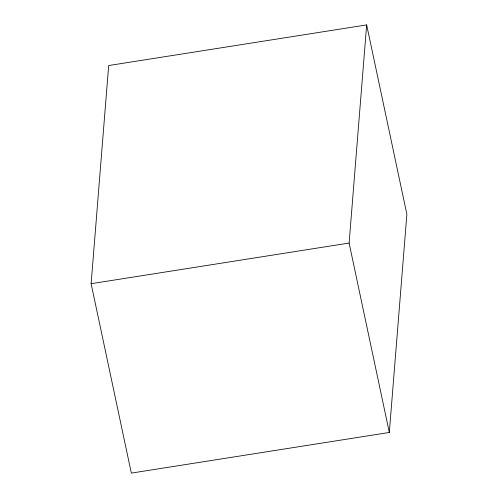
<?xml version="1.0" encoding="UTF-8"?>
<svg xmlns="http://www.w3.org/2000/svg" width="498" height="498" viewBox="0 0 498 498"><rect width="100%" height="100%" fill="white"/><g stroke="black" fill="none" stroke-linecap="round" stroke-linejoin="round"><path stroke-width="0.75" d="M91.122 283.698L108.676 65.537L366.659 24.9L406.878 214.302L389.324 432.463L131.341 473.1L91.122 283.698L349.11 243.055L366.659 24.9M349.11 243.055L389.324 432.463"/></g></svg>
